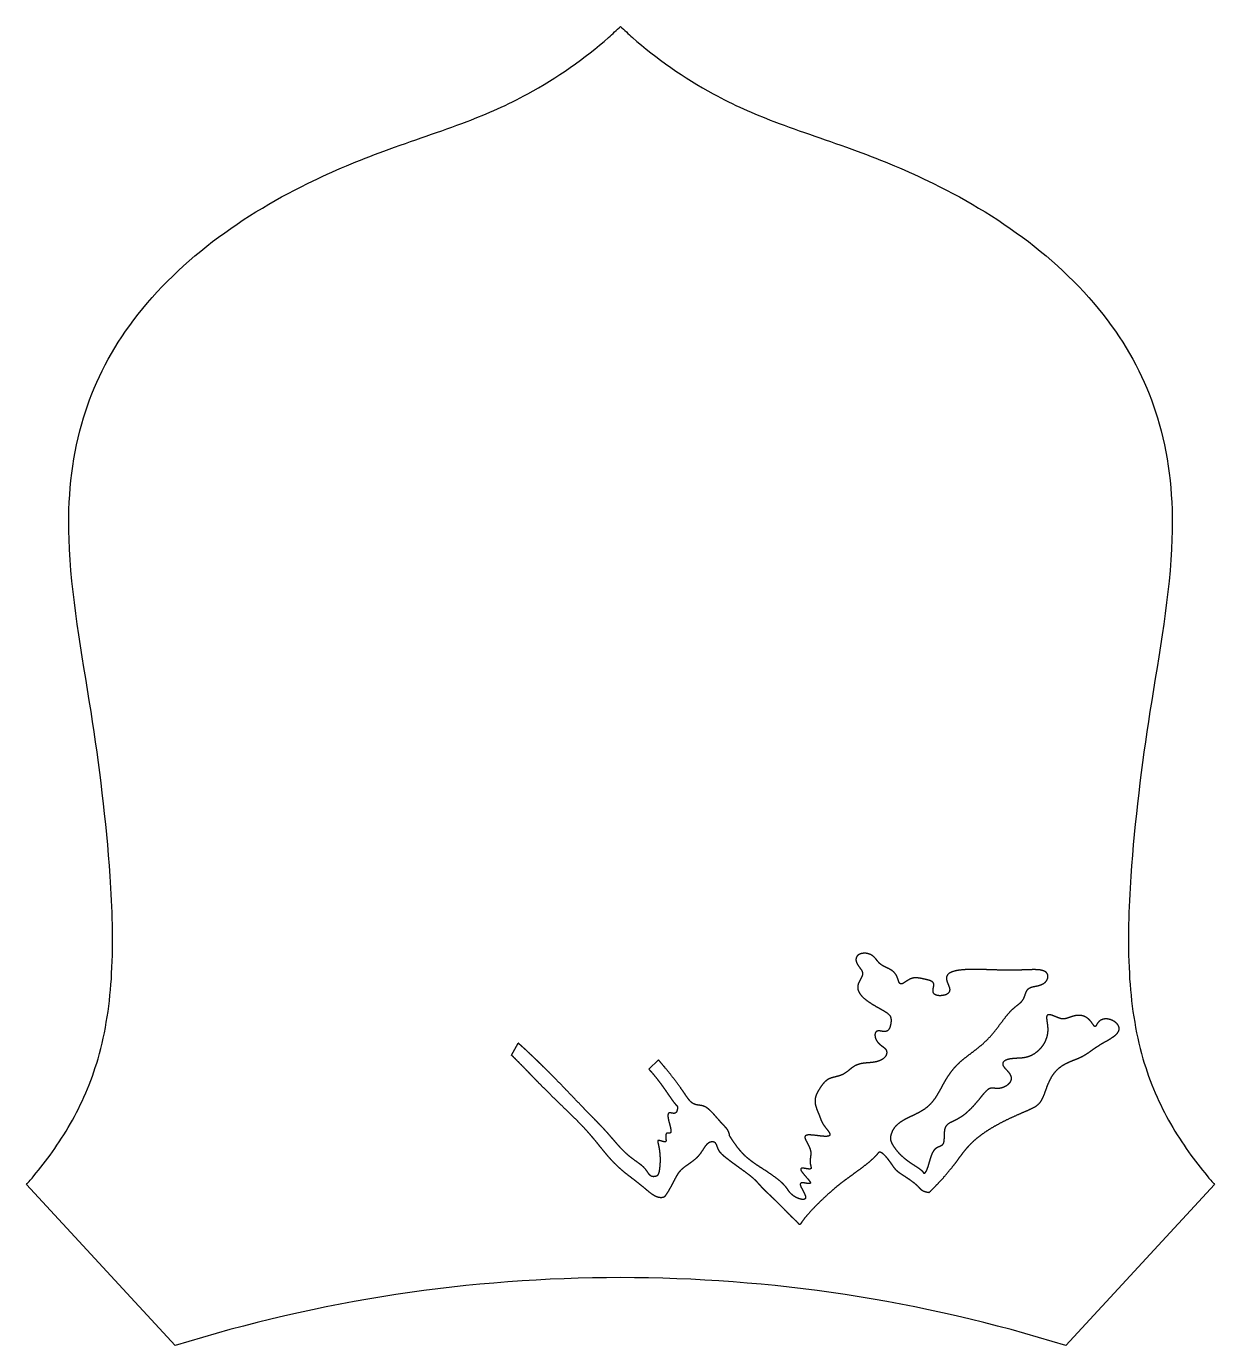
# Model space of a CAD drawing. Header units: millimetres. Extents: x -125 to 125, y -132 to 146.
import ezdxf

# ---------------------------------------------------------------- set-up
doc = ezdxf.new("R2010")
doc.units = ezdxf.units.MM
doc.layers.get('0').update_dxf_attribs({"linetype": 'CONTINUOUS'})

msp = doc.modelspace()

# ---------------------------------------------------------------- linework, layer by layer
for p, q in [((-23, -71), (-21.53, -68.49)), ((8, -72), (6, -74)), ((-125.19, -98.31), (-93.84, -132.24)), ((93.84, -132.24), (125.19, -98.31))]:
    msp.add_line(p, q)
msp.add_arc((0, -432.51), 314.6, 72.6451, 107.3549)
for points, knots in [([(-125.19, -98.31), (-124.66, -97.71), (-124.13, -97.08), (-123.59, -96.44), (-121.04, -93.35), (-118.36, -89.75), (-115.91, -85.46), (-113.61, -81.44), (-111.55, -76.8), (-110.09, -71.77), (-108.44, -66.08), (-107.55, -59.95), (-107.22, -53.79), (-106.84, -46.94), (-107.09, -40.06), (-107.54, -33.31), (-108.34, -21.49), (-109.8, -9.97), (-111.57, 1.4), (-113.5, 13.82), (-115.81, 25.97), (-116.2, 37.79), (-116.47, 46.08), (-115.76, 54.22), (-113.53, 62.06), (-111.61, 68.82), (-108.55, 75.37), (-104.28, 81.55), (-99.77, 88.08), (-93.89, 94.17), (-87.2, 99.46), (-80.58, 104.7), (-73.2, 109.13), (-65.95, 112.69), (-60.42, 115.4), (-54.99, 117.61), (-49.89, 119.5), (-43.71, 121.78), (-38, 123.6), (-32.34, 125.76), (-28.05, 127.4), (-23.76, 129.29), (-19.56, 131.57), (-13.38, 134.93), (-7.46, 139.08), (-2.52, 143.46), (-1.65, 144.23), (-0.81, 145.01), (0, 145.8)], [0.0443654, 0.0443654, 0.0443654, 0.0443654, 0.0539507, 0.0539507, 0.0539507, 0.0997422, 0.0997422, 0.0997422, 0.1426488, 0.1426488, 0.1426488, 0.1911394, 0.1911394, 0.1911394, 0.2450242, 0.2450242, 0.2450242, 0.3393962, 0.3393962, 0.3393962, 0.4425508, 0.4425508, 0.4425508, 0.5148677, 0.5148677, 0.5148677, 0.5772612, 0.5772612, 0.5772612, 0.6431851, 0.6431851, 0.6431851, 0.7084903, 0.7084903, 0.7084903, 0.7583767, 0.7583767, 0.7583767, 0.8187825, 0.8187825, 0.8187825, 0.8646612, 0.8646612, 0.8646612, 0.9323306, 0.9323306, 0.9323306, 0.9442606, 0.9442606, 0.9442606, 0.9442606]), ([(0, 145.8), (0.81, 145.01), (1.65, 144.23), (2.52, 143.46), (7.46, 139.08), (13.38, 134.93), (19.56, 131.57), (23.76, 129.29), (28.05, 127.4), (32.34, 125.76), (38, 123.6), (43.71, 121.78), (49.89, 119.5), (54.99, 117.61), (60.42, 115.4), (65.95, 112.69), (73.2, 109.13), (80.58, 104.7), (87.2, 99.46), (93.89, 94.17), (99.77, 88.08), (104.28, 81.55), (108.55, 75.37), (111.61, 68.82), (113.53, 62.06), (115.76, 54.22), (116.47, 46.08), (116.2, 37.79), (115.81, 25.97), (113.5, 13.82), (111.57, 1.4), (109.8, -9.97), (108.34, -21.49), (107.54, -33.31), (107.09, -40.06), (106.84, -46.94), (107.22, -53.79), (107.55, -59.95), (108.44, -66.08), (110.09, -71.77), (111.55, -76.8), (113.61, -81.44), (115.91, -85.46), (118.36, -89.75), (121.04, -93.35), (123.59, -96.44), (124.13, -97.08), (124.66, -97.71), (125.19, -98.31)], [-0.9442606, -0.9442606, -0.9442606, -0.9442606, -0.9323306, -0.9323306, -0.9323306, -0.8646612, -0.8646612, -0.8646612, -0.8187825, -0.8187825, -0.8187825, -0.7583767, -0.7583767, -0.7583767, -0.7084903, -0.7084903, -0.7084903, -0.6431851, -0.6431851, -0.6431851, -0.5772612, -0.5772612, -0.5772612, -0.5148677, -0.5148677, -0.5148677, -0.4425508, -0.4425508, -0.4425508, -0.3393962, -0.3393962, -0.3393962, -0.2450242, -0.2450242, -0.2450242, -0.1911394, -0.1911394, -0.1911394, -0.1426488, -0.1426488, -0.1426488, -0.0997422, -0.0997422, -0.0997422, -0.0539507, -0.0539507, -0.0539507, -0.0443654, -0.0443654, -0.0443654, -0.0443654])]:
    msp.add_open_spline(points, degree=3, knots=knots)
for points in [[(64, -96), (63.98, -95.95), (63.92, -95.84), (63.8, -95.67), (63.57, -95.44), (63.17, -95.11), (62.66, -94.76), (62.06, -94.37), (61.39, -93.94), (60.68, -93.45), (59.97, -92.9), (59.28, -92.3), (58.65, -91.66), (58.1, -91), (57.65, -90.36), (57.31, -89.78), (57.07, -89.28), (56.95, -88.87), (56.92, -88.52), (56.95, -88.19), (57.04, -87.82), (57.18, -87.38), (57.39, -86.87), (57.7, -86.34), (58.14, -85.8), (58.72, -85.29), (59.41, -84.82), (60.2, -84.38), (61.05, -83.96), (61.92, -83.55), (62.78, -83.13), (63.59, -82.68), (64.33, -82.19), (65, -81.64), (65.6, -81.04), (66.14, -80.37), (66.62, -79.65), (67.08, -78.88), (67.52, -78.06), (67.97, -77.22), (68.44, -76.37), (68.95, -75.52), (69.52, -74.7), (70.14, -73.9), (70.83, -73.15), (71.58, -72.44), (72.38, -71.76), (73.23, -71.1), (74.11, -70.44), (75, -69.76), (75.88, -69.06), (76.74, -68.3), (77.56, -67.49), (78.34, -66.63), (79.07, -65.73), (79.76, -64.82), (80.42, -63.93), (81.05, -63.09), (81.66, -62.32), (82.27, -61.66), (82.86, -61.1), (83.43, -60.64), (83.95, -60.25), (84.41, -59.86), (84.77, -59.44), (85.04, -58.96), (85.23, -58.42), (85.41, -57.87), (85.62, -57.37), (85.95, -56.98), (86.42, -56.72), (87.02, -56.57), (87.7, -56.45), (88.41, -56.28), (89.06, -56.02), (89.6, -55.61), (89.96, -55.1), (90.12, -54.54), (90.07, -54.02), (89.8, -53.59), (89.32, -53.28), (88.68, -53.09), (87.9, -53), (87.01, -52.99), (86.05, -53.02), (85.03, -53.06), (83.97, -53.09), (82.85, -53.12), (81.69, -53.12), (80.48, -53.11), (79.22, -53.07), (77.92, -53.03), (76.58, -52.98), (75.24, -52.95), (73.93, -52.95), (72.68, -52.98), (71.54, -53.08), (70.55, -53.24), (69.74, -53.47), (69.15, -53.79), (68.79, -54.19), (68.64, -54.66), (68.69, -55.19), (68.89, -55.76), (69.15, -56.34), (69.37, -56.91), (69.42, -57.44), (69.21, -57.9), (68.7, -58.26), (67.96, -58.48), (67.14, -58.53), (66.43, -58.4), (65.96, -58.08), (65.8, -57.61), (65.87, -57.04), (66.02, -56.47), (66.06, -55.98), (65.87, -55.61), (65.44, -55.36), (64.82, -55.18), (64.11, -55.02), (63.41, -54.87), (62.76, -54.74), (62.14, -54.68), (61.56, -54.76), (60.97, -54.98), (60.38, -55.34), (59.83, -55.73), (59.36, -56.01), (59, -56.08), (58.75, -55.86), (58.58, -55.38), (58.39, -54.76), (58.12, -54.11), (57.7, -53.55), (57.13, -53.1), (56.49, -52.76), (55.82, -52.47), (55.22, -52.17), (54.72, -51.82), (54.31, -51.39), (53.95, -50.91), (53.57, -50.44), (53.09, -50.01), (52.48, -49.69), (51.78, -49.52), (51.06, -49.52), (50.4, -49.68), (49.9, -50.01), (49.62, -50.46), (49.57, -51), (49.73, -51.56), (50.05, -52.11), (50.44, -52.62), (50.8, -53.1), (51.02, -53.55), (51.05, -54.02), (50.86, -54.52), (50.54, -55.08), (50.19, -55.7), (49.95, -56.38), (49.94, -57.1), (50.24, -57.86), (50.83, -58.63), (51.69, -59.37), (52.7, -60.08), (53.78, -60.72), (54.8, -61.28), (55.67, -61.77), (56.33, -62.2), (56.76, -62.62), (56.97, -63.06), (57.04, -63.58), (57, -64.19), (56.88, -64.84), (56.68, -65.44), (56.37, -65.87), (55.94, -66.08), (55.41, -66.06), (54.83, -65.93), (54.29, -65.87), (53.86, -66), (53.61, -66.39), (53.58, -66.97), (53.75, -67.62), (54.11, -68.23), (54.59, -68.72), (55.12, -69.12), (55.62, -69.47), (55.98, -69.86), (56.15, -70.31), (56.09, -70.84), (55.81, -71.38), (55.31, -71.86), (54.64, -72.22), (53.84, -72.46), (52.98, -72.58), (52.09, -72.64), (51.24, -72.71), (50.45, -72.84), (49.74, -73.07), (49.12, -73.41), (48.56, -73.83), (48.04, -74.28), (47.51, -74.7), (46.94, -75.06), (46.34, -75.32), (45.7, -75.5), (45.05, -75.65), (44.44, -75.81), (43.87, -76.03), (43.38, -76.34), (42.94, -76.74), (42.53, -77.22), (42.16, -77.75), (41.79, -78.31), (41.46, -78.9), (41.18, -79.5), (41.01, -80.12), (40.95, -80.77), (41.04, -81.43), (41.23, -82.1), (41.49, -82.75), (41.74, -83.35), (41.96, -83.89), (42.13, -84.36), (42.28, -84.81), (42.49, -85.27), (42.81, -85.77), (43.26, -86.34), (43.74, -86.93), (44.11, -87.48), (44.21, -87.9), (43.91, -88.13), (43.21, -88.18), (42.2, -88.08), (41.08, -87.93), (40.02, -87.81), (39.23, -87.82), (38.82, -88.03), (38.81, -88.46), (39.09, -89.07), (39.51, -89.8), (39.9, -90.56), (40.11, -91.3), (40.12, -91.98), (40.02, -92.61), (39.92, -93.21), (39.93, -93.8), (40.08, -94.35), (40.22, -94.79), (40.14, -95.04), (39.7, -95.05), (38.99, -94.91), (38.29, -94.8), (37.89, -94.9), (37.98, -95.31), (38.49, -95.98), (39.2, -96.78), (39.84, -97.5), (40.13, -97.99), (39.93, -98.15), (39.33, -98.07), (38.59, -97.91), (37.99, -97.89), (37.78, -98.16), (37.97, -98.73), (38.4, -99.51), (38.85, -100.32), (39.09, -100.99), (38.95, -101.39), (38.47, -101.49), (37.76, -101.35), (37.02, -101.04), (36.39, -100.66), (35.92, -100.24), (35.56, -99.81), (35.26, -99.36), (34.92, -98.87), (34.46, -98.34), (33.88, -97.77), (33.16, -97.18), (32.35, -96.57), (31.47, -95.96), (30.58, -95.37), (29.72, -94.82), (28.92, -94.3), (28.19, -93.81), (27.54, -93.34), (26.96, -92.88), (26.42, -92.42), (25.92, -91.93), (25.43, -91.4), (24.95, -90.84), (24.47, -90.21), (23.99, -89.54), (23.6, -88.95), (23.3, -88.49), (23.1, -88.16), (23, -88)], [(65, -100), (65.22, -99.79), (65.64, -99.37), (66.26, -98.75), (67.03, -97.95), (67.92, -96.98), (68.73, -96.05), (69.47, -95.16), (70.15, -94.3), (70.78, -93.47), (71.37, -92.67), (71.95, -91.89), (72.54, -91.13), (73.17, -90.38), (73.87, -89.62), (74.67, -88.87), (75.59, -88.12), (76.62, -87.36), (77.76, -86.61), (78.99, -85.88), (80.28, -85.18), (81.59, -84.53), (82.87, -83.93), (84.08, -83.4), (85.19, -82.92), (86.16, -82.5), (86.99, -82.11), (87.66, -81.72), (88.21, -81.27), (88.64, -80.73), (89, -80.06), (89.32, -79.26), (89.64, -78.35), (89.99, -77.37), (90.42, -76.36), (90.94, -75.4), (91.56, -74.53), (92.3, -73.78), (93.12, -73.18), (94, -72.69), (94.91, -72.3), (95.79, -71.96), (96.62, -71.63), (97.39, -71.26), (98.09, -70.85), (98.78, -70.38), (99.49, -69.86), (100.27, -69.32), (101.14, -68.77), (102.09, -68.22), (103.08, -67.66), (103.99, -67.09), (104.71, -66.47), (105.12, -65.81), (105.14, -65.12), (104.75, -64.43), (104.03, -63.83), (103.12, -63.43), (102.17, -63.3), (101.35, -63.48), (100.74, -63.94), (100.36, -64.51), (100.14, -64.96), (99.96, -65.09), (99.74, -64.83), (99.38, -64.26), (98.86, -63.58), (98.18, -63), (97.36, -62.65), (96.46, -62.58), (95.57, -62.73), (94.76, -62.99), (94.08, -63.25), (93.53, -63.41), (93.05, -63.42), (92.55, -63.28), (91.96, -63.03), (91.3, -62.74), (90.65, -62.52), (90.12, -62.46), (89.82, -62.64), (89.74, -63.07), (89.83, -63.73), (89.97, -64.56), (90.06, -65.49), (90.01, -66.45), (89.79, -67.4), (89.42, -68.29), (88.93, -69.1), (88.34, -69.81), (87.7, -70.4), (87.03, -70.87), (86.35, -71.22), (85.66, -71.46), (84.95, -71.6), (84.22, -71.66), (83.48, -71.69), (82.73, -71.73), (82, -71.82), (81.33, -71.99), (80.79, -72.27), (80.49, -72.64), (80.49, -73.08), (80.82, -73.58), (81.35, -74.13), (81.91, -74.74), (82.31, -75.4), (82.41, -76.08), (82.14, -76.76), (81.58, -77.35), (80.85, -77.78), (80.08, -78.03), (79.4, -78.08), (78.83, -78.01), (78.35, -77.94), (77.91, -77.98), (77.45, -78.21), (76.94, -78.67), (76.37, -79.32), (75.74, -80.11), (75.04, -80.97), (74.28, -81.84), (73.49, -82.66), (72.67, -83.39), (71.85, -84), (71.05, -84.48), (70.3, -84.86), (69.62, -85.17), (69.05, -85.48), (68.62, -85.87), (68.34, -86.39), (68.21, -87.07), (68.19, -87.87), (68.18, -88.68), (68.12, -89.38), (67.92, -89.88), (67.58, -90.16), (67.13, -90.33), (66.63, -90.52), (66.18, -90.87), (65.79, -91.41), (65.47, -92.13), (65.22, -92.94), (64.99, -93.77), (64.77, -94.53), (64.53, -95.18), (64.33, -95.58), (64.17, -95.82), (64.06, -95.94), (64, -96)], [(6, -74), (6.12, -74.13), (6.35, -74.39), (6.7, -74.79), (7.16, -75.33), (7.72, -76.02), (8.26, -76.73), (8.79, -77.44), (9.29, -78.15), (9.78, -78.86), (10.23, -79.53), (10.65, -80.14), (11.03, -80.67), (11.35, -81.1), (11.61, -81.39), (11.81, -81.58), (11.94, -81.71), (12, -81.88), (12.02, -82.19), (11.96, -82.59), (11.82, -82.99), (11.59, -83.25), (11.27, -83.33), (10.9, -83.26), (10.53, -83.16), (10.21, -83.16), (10.01, -83.34), (9.95, -83.75), (10.04, -84.38), (10.23, -85.16), (10.45, -85.98), (10.62, -86.69), (10.67, -87.2), (10.56, -87.46), (10.29, -87.49), (9.96, -87.43), (9.68, -87.46), (9.52, -87.71), (9.5, -88.13), (9.56, -88.62), (9.62, -89.03), (9.58, -89.27), (9.39, -89.34), (9.03, -89.26), (8.58, -89.12), (8.16, -88.99), (7.89, -88.97), (7.8, -89.12), (7.87, -89.47), (8.02, -90.04), (8.17, -90.8), (8.29, -91.71), (8.35, -92.69), (8.34, -93.67), (8.28, -94.57), (8.18, -95.32), (8.06, -95.89), (7.91, -96.25), (7.73, -96.46), (7.51, -96.56), (7.23, -96.62), (6.91, -96.65), (6.6, -96.6), (6.31, -96.44), (6.06, -96.18), (5.82, -95.83), (5.56, -95.43), (5.25, -95.02), (4.87, -94.62), (4.43, -94.23), (3.92, -93.84), (3.36, -93.45), (2.77, -93.03), (2.17, -92.58), (1.56, -92.08), (0.96, -91.53), (0.38, -90.95), (-0.2, -90.34), (-0.75, -89.72), (-1.29, -89.09), (-1.83, -88.46), (-2.36, -87.85), (-2.89, -87.25), (-3.42, -86.67), (-3.96, -86.09), (-4.52, -85.51), (-5.09, -84.93), (-5.67, -84.33), (-6.28, -83.71), (-6.91, -83.07), (-7.56, -82.4), (-8.23, -81.71), (-8.91, -80.99), (-9.62, -80.25), (-10.34, -79.5), (-11.07, -78.74), (-11.8, -77.97), (-12.54, -77.2), (-13.28, -76.44), (-14.02, -75.69), (-14.74, -74.96), (-15.45, -74.25), (-16.15, -73.57), (-16.82, -72.91), (-17.47, -72.28), (-18.09, -71.68), (-18.69, -71.11), (-19.25, -70.59), (-19.77, -70.09), (-20.27, -69.63), (-20.73, -69.21), (-21.07, -68.91), (-21.31, -68.7), (-21.46, -68.56), (-21.53, -68.49)], [(65, -100), (64.88, -99.98), (64.65, -99.95), (64.34, -99.89), (63.99, -99.78), (63.65, -99.62), (63.38, -99.42), (63.15, -99.17), (62.88, -98.87), (62.52, -98.5), (62.03, -98.08), (61.42, -97.61), (60.74, -97.14), (60.05, -96.68), (59.41, -96.28), (58.88, -95.92), (58.45, -95.61), (58.11, -95.3), (57.81, -94.94), (57.49, -94.49), (57.12, -93.95), (56.69, -93.34), (56.22, -92.73), (55.75, -92.19), (55.31, -91.78), (54.94, -91.53), (54.65, -91.45), (54.45, -91.49), (54.29, -91.64), (54.1, -91.89), (53.78, -92.26), (53.3, -92.75), (52.66, -93.33), (51.87, -93.98), (50.99, -94.68), (50.05, -95.37), (49.12, -96.05), (48.25, -96.68), (47.44, -97.27), (46.7, -97.82), (46.01, -98.35), (45.34, -98.9), (44.67, -99.48), (43.95, -100.12), (43.17, -100.83), (42.34, -101.62), (41.46, -102.47), (40.6, -103.35), (39.79, -104.21), (39.1, -105), (38.55, -105.69), (38.17, -106.23), (37.94, -106.59), (37.83, -106.77), (37.73, -106.75), (37.59, -106.6), (37.39, -106.37), (37.13, -106.11), (36.82, -105.8), (36.44, -105.44), (35.99, -105.01), (35.49, -104.51), (34.94, -103.95), (34.34, -103.33), (33.7, -102.69), (33.04, -102.03), (32.37, -101.39), (31.73, -100.77), (31.12, -100.2), (30.57, -99.67), (30.09, -99.19), (29.69, -98.76), (29.34, -98.37), (29.01, -98), (28.67, -97.62), (28.26, -97.22), (27.77, -96.79), (27.17, -96.31), (26.51, -95.81), (25.8, -95.3), (25.1, -94.8), (24.45, -94.32), (23.86, -93.9), (23.35, -93.52), (22.91, -93.18), (22.5, -92.87), (22.1, -92.55), (21.69, -92.22), (21.3, -91.85), (20.94, -91.44), (20.66, -91), (20.47, -90.54), (20.33, -90.1), (20.17, -89.71), (19.93, -89.42), (19.57, -89.27), (19.13, -89.27), (18.67, -89.43), (18.24, -89.74), (17.86, -90.18), (17.51, -90.71), (17.15, -91.29), (16.74, -91.89), (16.26, -92.47), (15.68, -93.01), (15.05, -93.5), (14.39, -93.97), (13.75, -94.41), (13.17, -94.84), (12.67, -95.28), (12.25, -95.76), (11.9, -96.29), (11.58, -96.88), (11.25, -97.52), (10.9, -98.2), (10.53, -98.89), (10.15, -99.54), (9.82, -100.1), (9.54, -100.52), (9.34, -100.79), (9.17, -100.94), (8.98, -101.02), (8.69, -101.07), (8.32, -101.07), (7.87, -100.99), (7.37, -100.79), (6.82, -100.46), (6.25, -100.04), (5.65, -99.55), (5.03, -99.02), (4.38, -98.48), (3.71, -97.94), (3.03, -97.41), (2.34, -96.89), (1.64, -96.36), (0.94, -95.81), (0.26, -95.24), (-0.42, -94.63), (-1.08, -94), (-1.73, -93.33), (-2.35, -92.65), (-2.94, -91.96), (-3.52, -91.26), (-4.08, -90.58), (-4.62, -89.9), (-5.16, -89.23), (-5.7, -88.58), (-6.25, -87.93), (-6.82, -87.27), (-7.42, -86.61), (-8.06, -85.93), (-8.73, -85.24), (-9.44, -84.53), (-10.19, -83.79), (-10.96, -83.04), (-11.75, -82.27), (-12.56, -81.49), (-13.37, -80.7), (-14.18, -79.91), (-14.97, -79.13), (-15.75, -78.35), (-16.51, -77.59), (-17.24, -76.85), (-17.94, -76.13), (-18.62, -75.43), (-19.26, -74.76), (-19.88, -74.12), (-20.47, -73.51), (-21.03, -72.94), (-21.57, -72.4), (-22.08, -71.9), (-22.46, -71.52), (-22.73, -71.25), (-22.91, -71.08), (-23, -71)], [(23, -88), (22.99, -87.92), (22.97, -87.75), (22.92, -87.52), (22.82, -87.23), (22.66, -86.89), (22.45, -86.58), (22.19, -86.27), (21.88, -85.94), (21.51, -85.56), (21.1, -85.12), (20.64, -84.59), (20.14, -84.02), (19.63, -83.43), (19.1, -82.87), (18.58, -82.39), (18.09, -82.03), (17.62, -81.79), (17.18, -81.66), (16.77, -81.6), (16.37, -81.56), (15.99, -81.49), (15.63, -81.38), (15.29, -81.22), (14.97, -81), (14.68, -80.72), (14.4, -80.39), (14.11, -80), (13.8, -79.55), (13.45, -79.03), (13.04, -78.43), (12.56, -77.76), (12.01, -77), (11.38, -76.17), (10.67, -75.25), (9.87, -74.26), (9.17, -73.39), (8.6, -72.71), (8.2, -72.24), (8, -72)]]:
    msp.add_open_spline(points, degree=5)

doc.saveas('drawing.dxf')
